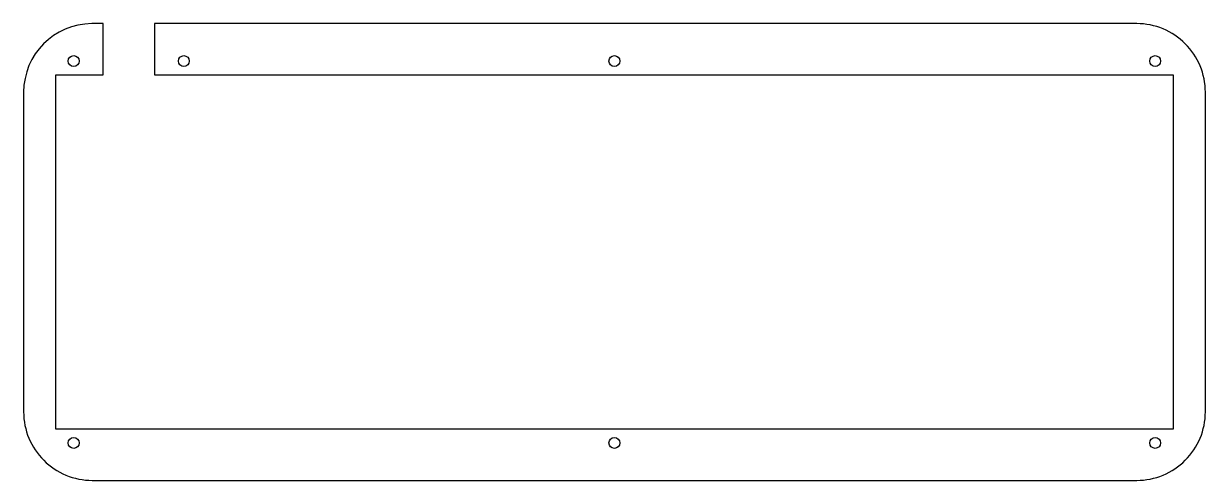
# Model space of a CAD drawing. Header units: millimetres. Extents: x -14 to 311, y -168 to -42.
import ezdxf

# ---------------------------------------------------------------- set-up
doc = ezdxf.new("R2010")
doc.units = ezdxf.units.MM
doc.layers.get('0').update_dxf_attribs({"linetype": 'CONTINUOUS'})

msp = doc.modelspace()

# ---------------------------------------------------------------- linework, layer by layer
msp.add_lwpolyline([(-4.83, -56.6), (8.12, -56.6), (8.12, -42.5), (5, -42.5, 0.412342), (-13.69, -61.31), (-13.69, -149.15, 0.414214), (5.12, -167.95), (291.92, -167.95, 0.414214), (310.73, -149.15), (310.73, -61.31, 0.414214), (291.92, -42.5), (22.22, -42.5), (22.22, -56.6), (301.92, -56.6), (301.92, -153.85), (-4.83, -153.85)], format="xyb", close=True)
for centre in [(0.05, -52.79), (30.29, -52.79), (148.5, -52.79), (296.95, -52.79), (0.05, -157.66), (148.5, -157.66), (296.95, -157.66)]:
    msp.add_circle(centre, 1.5)

doc.saveas('drawing.dxf')
